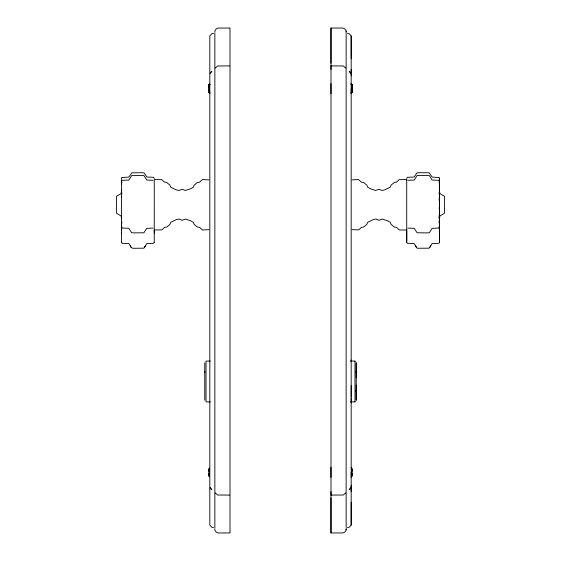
<?xml version="1.0" encoding="UTF-8"?>
<svg xmlns="http://www.w3.org/2000/svg" width="561" height="561" viewBox="0 0 561 561"><rect width="100%" height="100%" fill="white"/><g stroke="black" fill="none" stroke-linecap="round" stroke-linejoin="round"><path stroke-width="0.84" d="M154.275 233.222L154.275 230.073M330.99 497.719L330.99 532.95L330.99 28.05L330.99 63.281M330.99 495.447L330.99 491.541M330.99 69.452L330.99 65.49M346.137 529.921L346.137 528.637C346.621 530.664 344.692 532.585 342.855 532.95L331.474 532.95M346.137 527.571L346.137 33.429M346.137 31.079L346.137 32.363C346.621 30.336 344.692 28.415 342.855 28.05L331.474 28.05M347.42 527.712L349.194 527.242L351.186 525.075L351.186 35.925L349.194 33.758L347.42 33.288M351.53 475.195L351.53 476.794L352.196 475.742L352.196 468.996L351.53 467.951M350.674 92.958L351.53 93.07L352.175 92.123L352.196 85.377L351.53 84.192L350.674 84.318M350.653 401.886L354.973 401.886L354.973 401.494M350.653 361.074L354.973 361.074L354.973 401.886M406.753 242.506L406.725 230.073M406.725 229.526L406.725 230.01L399.418 229.968L396.445 227.345L394.18 226.953L390.996 224.309L390.358 222.415L387.651 220.824L382.343 219.056L378.956 220.263L375.884 219.028L373.163 219.646L367.806 222.226L366.677 224.533L363.472 227.135L361.466 227.345L358.781 229.856L352.091 229.652M352.091 179.878L358.493 179.562L361.466 182.185L363.731 182.577L366.915 185.221L367.553 187.115L370.26 188.706L375.568 190.474L378.956 189.267L382.027 190.502L384.748 189.884L390.105 187.304L391.234 184.997L394.439 182.395L396.445 182.185L399.13 179.674L406.725 179.52L406.725 241.539M439.487 242.689L439.375 177.592L432.215 177.101L429.137 172.802L418.099 172.711L416.704 173.118L414.2 177.031L407.356 177.304L406.725 178.559M439.543 241.511L439.543 179.373M439.558 218.103L439.859 216.013L444.445 213.243L444.593 206.118L444.445 196.287L439.859 193.517L439.558 191.427M439.543 210.838L439.536 213.32L439.543 212.381M439.543 209.961L439.543 208.916M439.543 197.374L439.543 196.35M121.457 184.394L121.457 183.763M121.457 223.019L121.457 222.352L121.457 222.899M121.457 229.842L121.457 226.735M439.529 191.708L439.543 189.99M439.543 209.239L439.543 208.608M439.067 193.952L439.543 190.116L439.515 191.764M439.543 226.574L439.543 225.69M439.536 213.601L439.543 210.34L439.529 214.218M439.543 209.442L439.543 208.531M439.067 217.43L439.543 211.946M439.543 182.311L439.529 181.392M439.529 214.526L439.543 211.644M121.457 229.659L121.471 228.636M439.536 209.597L439.543 209.015M439.536 204.036L439.543 205.291L439.543 204.877M439.515 192.107L439.529 190.312M439.543 226.314L439.543 225.964M121.442 191.694L121.457 190.831M121.471 223.916L121.457 224.596L121.485 223.383M439.487 216.329L439.529 214.386M439.529 219.554L439.558 217.836M430.68 245.809L429.137 248.186L417.454 248.243L416.718 247.857L414.193 243.558L407.517 243.306L406.781 242.661M439.529 181.476L438.912 180.34L432.075 180.06L429.551 175.845L428.169 175.425L417.132 175.516L414.193 180.06L407.952 180.284M154.219 242.661L153.483 243.306L146.807 243.558L143.868 248.186L132.831 248.285L131.267 247.569M439.515 215.417L439.529 214.547L439.515 215.613M121.471 229.204L121.485 227.892M121.442 191.427L121.141 193.517L116.555 196.287L116.408 203.412L116.555 213.243L121.141 216.013L121.442 218.103M439.529 219.863L439.067 222.093M121.457 181.708L121.471 181.315M439.515 191.483L439.396 193.559M121.471 224.063L121.933 222.17M439.529 181L439.067 182.739M439.543 226.735L438.912 228.054L432.075 228.334L429.558 232.464L428.169 232.885L417.132 232.787L414.193 228.334L407.952 228.11M121.485 228.355L121.933 226.791M154.247 242.506L154.275 179.52L161.87 179.674L164.555 182.185L166.561 182.395L169.766 184.997L170.895 187.304L176.252 189.884L178.973 190.502L182.045 189.267L185.432 190.474L190.74 188.706L193.447 187.115L194.085 185.221L197.269 182.577L199.534 182.185L202.507 179.562L208.909 179.878M208.895 91.653L208.973 89.9M209.47 475.195L209.47 476.794L208.825 475.875L208.973 474.304M352.049 87.46L352.175 85.721L351.53 84.767M208.825 475.875L208.973 474.01M352.028 470.735L352.196 468.996M208.895 90.805L208.973 89.073M209.47 92.86L208.825 92.046L208.987 90.482M352.028 88.189L352.105 86.513M208.804 475.076L208.973 473.505M352.028 471.247L352.196 469.676M208.973 90.398L208.825 92.123L209.47 93.07L210.326 92.958M352.028 86.913L352.196 85.377M208.804 91.338L208.994 89.753L208.825 91.534M352.006 87.558L352.196 85.98L351.53 84.192L351.53 85.854M356.235 371.536L356.018 372.202M153.048 180.284L146.807 180.06L143.868 175.516L132.179 175.46L131.449 175.845L128.925 180.06L122.088 180.34L121.562 180.768L121.457 182.311M352.105 91.653L352.049 89.795L352.196 91.338M439.515 242.478L438.751 243.306L432.075 243.558L429.733 247.59M208.825 92.046L208.825 85.146L209.47 84.192L210.326 84.318M208.804 475.742L208.804 468.996L209.47 467.951M352.175 475.034L351.53 475.945L352.196 474.234M209.47 85.854L209.47 84.192L208.804 85.286L208.973 86.913M351.53 92.86L352.196 91.934L352.196 85.286L351.53 84.192L351.656 85.847L351.53 84.192L352.175 85.146M352.196 91.289L351.53 93.07L352.175 92.123M145.404 245.837L144.465 247.59M208.825 85.146L209.47 84.192L209.344 85.847L209.47 84.192L208.804 85.994L208.994 87.558M208.825 85.258L209.47 84.452M209.47 84.767L208.825 85.721L208.951 87.46M210.172 73.189L211.806 71.261L210.172 73.133M350.828 487.811L349.194 489.739L350.828 487.867M215.221 68.084L217.668 65.974L229.526 65.918M345.779 492.916L343.332 495.026L331.474 495.083M208.909 229.652L202.507 229.968L199.534 227.345L197.269 226.953L194.085 224.309L193.447 222.415L190.74 220.824L185.432 219.056L182.045 220.263L178.973 219.028L176.252 219.646L170.895 222.226L169.766 224.533L166.561 227.135L164.555 227.345L161.87 229.856L154.275 230.01M438.912 208.18L439.487 207.612L439.543 205.999M153.048 228.11L146.807 228.334L143.868 232.787L132.831 232.885L131.442 232.464L128.785 228.257L122.249 228.082L121.485 227.296M229.526 28.05L218.145 28.05C216.308 28.415 214.379 30.336 214.863 32.363M213.58 33.288L211.806 33.758L209.814 35.925L209.814 525.075L211.806 527.242L213.58 527.712M331.474 65.918L343.332 65.974L345.779 68.084M210.347 361.074L206.027 361.074L206.027 401.886L210.347 401.886M229.526 495.083L217.668 495.026L215.221 492.916M229.526 532.95L218.145 532.95C216.308 532.585 214.379 530.664 214.863 528.637M438.912 217.612L439.543 218.944M121.933 182.739L121.471 181M439.067 198.671L439.543 203.019M439.067 226.791L439.529 229.204M121.933 193.952L121.485 191.483M439.067 222.17L439.529 224.063M350.828 73.133L349.194 71.261L350.828 73.189M210.172 487.867L211.806 489.739L210.172 487.811M351.53 84.452L352.175 85.258M439.298 217.801L439.529 218.58M356.018 390.751L356.235 391.417M204.982 372.202L204.765 371.536M208.825 475.034L209.47 475.945L208.804 474.234M208.825 92.123L209.47 93.07L208.804 91.289M416.535 247.59L415.596 245.837M121.485 242.478L122.249 243.306L128.925 243.558L131.267 247.59M131.029 247.149L130.32 245.809L130.699 246.552M121.604 193.559L121.485 191.462M439.487 180.923L439.543 181.708M121.513 242.689L121.457 241.511M352.028 90.398L352.196 91.934M352.028 473.505L352.196 475.076M208.804 469.676L208.973 471.247M352.028 89.073L352.196 90.707M352.013 90.482L352.175 92.046M208.804 86.562L208.973 88.189M352.028 474.01L352.196 475.742M208.804 468.996L208.973 470.735M439.452 199.337L439.529 201.644M352.028 474.304L352.175 475.875M352.028 89.9L352.175 91.534M154.275 178.559L153.644 177.304L146.8 177.031L144.296 173.118L142.901 172.711L131.863 172.802L128.785 177.101L121.625 177.592L121.457 241.539M439.515 200.473L439.543 205.095M121.457 180.901L121.471 181.476M439.543 190.831L439.558 191.694M121.442 217.836L121.457 218.699M439.529 223.916L439.543 224.596L439.515 223.488M439.543 203.503L439.529 202.584L439.543 203.713M121.471 190.095L121.485 191.764M121.471 190.312L121.485 192.107M439.529 228.636L439.543 229.659M121.457 225.964L121.457 226.314M439.543 203.994L439.529 202.528L439.543 205.291M439.543 222.899L439.543 222.394L439.543 223.019M121.457 232.78L121.457 233.25M439.543 183.763L439.543 184.394M439.543 210.151L439.543 210.719M439.543 225.459L439.543 226.125M121.457 189.99L121.471 191.708M439.536 202.332L439.543 203.131M439.529 227.317L439.543 229.842M121.457 196.35L121.457 197.374M121.457 225.69L121.457 226.574M439.543 202.837L439.543 204.26M439.543 178.524L439.543 179.05M406.725 179.52L406.725 180.004M356.235 377.834L356.235 362.785L356.235 400.175L356.235 385.127M354.973 361.074L354.973 361.466M351.186 35.925L351.186 58.73M351.186 69.354L351.186 75.84M351.186 83.589L351.186 83.975M351.186 88.638L351.186 93.687M351.186 360.099L351.186 361.656M351.186 385.666L351.186 396.655M351.186 397.98L351.186 402.938M351.186 467.313L351.186 467.699M351.186 472.362L351.186 477.411M351.186 485.16L351.186 491.646M351.186 502.27L351.186 525.075M330.99 83.589L330.99 93.687M330.99 467.313L330.99 477.411M230.01 28.05L230.01 532.95M214.863 33.288L214.863 527.712M204.765 362.785L204.765 400.175M209.47 84.192L209.323 85.791L209.47 84.192M351.677 85.791L351.53 84.192L351.67 85.819"/></g></svg>
